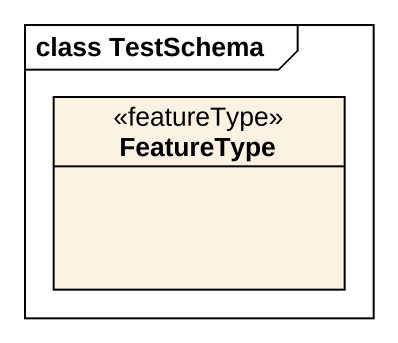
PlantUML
@startuml
mainframe class TestSchema
hide circle
hide empty members
class FeatureType <<featureType>>
@enduml
